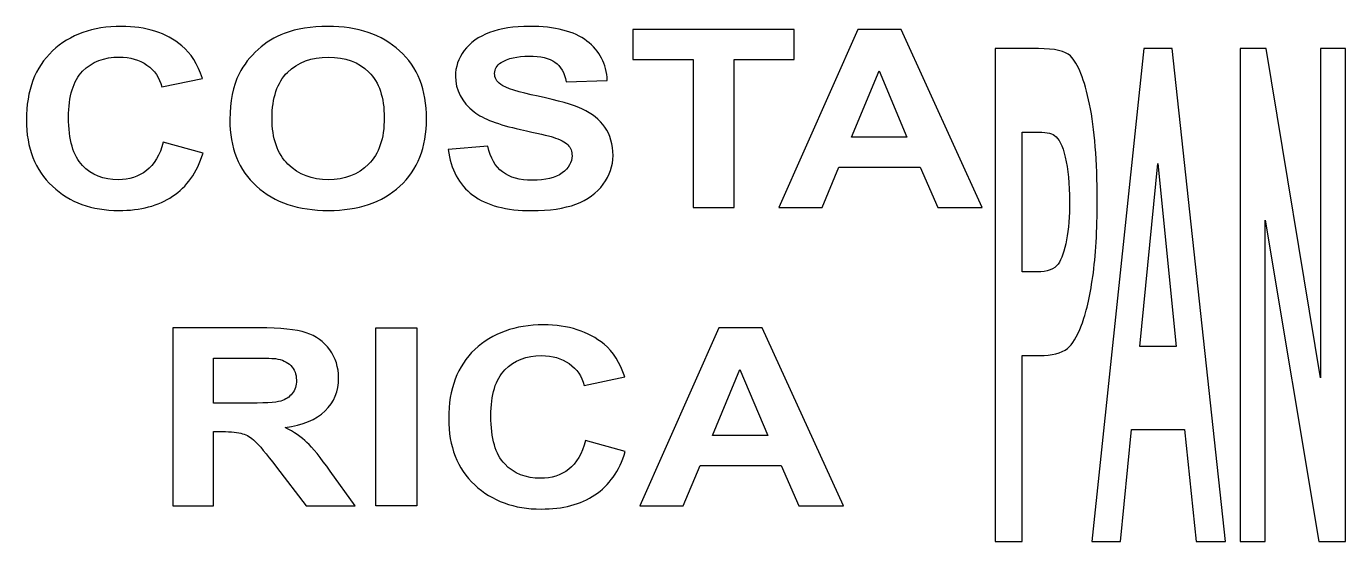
# Model space of a CAD drawing. Header units: centimetres. Extents: x -12.1 to 12.1, y -5 to 6.2.
# Drawn here: x -9.403 to -8.628, y 0.221 to 0.523 of the extents above; entities that cross this region are included whole.
import ezdxf

# ---------------------------------------------------------------- set-up
doc = ezdxf.new("R2010")
doc.units = ezdxf.units.CM
doc.header["$MEASUREMENT"] = 0
doc.layers.add('Layer 1', color=7, linetype='Continuous')

msp = doc.modelspace()

# ---------------------------------------------------------------- linework, layer by layer
at = {"layer": 'Layer 1', "color": 250}
for points, knots in [([(-9.32232, 0.45508), (-9.32232, 0.45508), (-9.29902, 0.44861), (-9.29902, 0.44861), (-9.29902, 0.44861), (-9.30257, 0.4372), (-9.30855, 0.42872), (-9.31684, 0.42322), (-9.31684, 0.42322), (-9.32514, 0.41765), (-9.33569, 0.41489), (-9.34846, 0.41489), (-9.34846, 0.41489), (-9.36428, 0.41489), (-9.37726, 0.41963), (-9.38746, 0.4291), (-9.38746, 0.4291), (-9.39762, 0.43859), (-9.40271, 0.45155), (-9.40271, 0.468), (-9.40271, 0.468), (-9.40271, 0.48539), (-9.39759, 0.49887), (-9.38737, 0.50851), (-9.38737, 0.50851), (-9.37712, 0.51811), (-9.36369, 0.52292), (-9.34701, 0.52292), (-9.34701, 0.52292), (-9.33245, 0.52292), (-9.3206, 0.51916), (-9.31151, 0.51159), (-9.31151, 0.51159), (-9.3061, 0.50714), (-9.30205, 0.50073), (-9.29934, 0.49235), (-9.29934, 0.49235), (-9.29934, 0.49235), (-9.32313, 0.48737), (-9.32313, 0.48737), (-9.32313, 0.48737), (-9.32453, 0.49278), (-9.32747, 0.49707), (-9.33192, 0.50021), (-9.33192, 0.50021), (-9.33644, 0.50336), (-9.34185, 0.5049), (-9.34823, 0.5049), (-9.34823, 0.5049), (-9.35706, 0.5049), (-9.36422, 0.50213), (-9.36969, 0.49657), (-9.36969, 0.49657), (-9.3752, 0.49101), (-9.37793, 0.48201), (-9.37793, 0.46955), (-9.37793, 0.46955), (-9.37793, 0.45636), (-9.37522, 0.44695), (-9.36984, 0.44133), (-9.36984, 0.44133), (-9.36442, 0.43571), (-9.35738, 0.43291), (-9.34873, 0.43291), (-9.34873, 0.43291), (-9.34232, 0.43291), (-9.33685, 0.43472), (-9.33222, 0.43827), (-9.33222, 0.43827), (-9.32765, 0.44183), (-9.32433, 0.44744), (-9.32232, 0.45508)], [0, 0, 0, 0, 0.052632, 0.052632, 0.052632, 0.052632, 0.105263, 0.105263, 0.105263, 0.105263, 0.157895, 0.157895, 0.157895, 0.157895, 0.210526, 0.210526, 0.210526, 0.210526, 0.263158, 0.263158, 0.263158, 0.263158, 0.315789, 0.315789, 0.315789, 0.315789, 0.368421, 0.368421, 0.368421, 0.368421, 0.421053, 0.421053, 0.421053, 0.421053, 0.473684, 0.473684, 0.473684, 0.473684, 0.526316, 0.526316, 0.526316, 0.526316, 0.578947, 0.578947, 0.578947, 0.578947, 0.631579, 0.631579, 0.631579, 0.631579, 0.684211, 0.684211, 0.684211, 0.684211, 0.736842, 0.736842, 0.736842, 0.736842, 0.789474, 0.789474, 0.789474, 0.789474, 0.842105, 0.842105, 0.842105, 0.842105, 0.894737, 0.894737, 0.894737, 0.894737, 1, 1, 1, 1]), ([(-9.28324, 0.46827), (-9.28324, 0.47892), (-9.28143, 0.48786), (-9.27783, 0.49509), (-9.27783, 0.49509), (-9.27512, 0.50038), (-9.27142, 0.50516), (-9.26673, 0.50938), (-9.26673, 0.50938), (-9.26207, 0.51363), (-9.25692, 0.51675), (-9.25135, 0.51882), (-9.25135, 0.51882), (-9.24393, 0.52156), (-9.23537, 0.52292), (-9.22568, 0.52292), (-9.22568, 0.52292), (-9.20814, 0.52292), (-9.1941, 0.51817), (-9.1836, 0.50862), (-9.1836, 0.50862), (-9.17306, 0.49907), (-9.16781, 0.48577), (-9.16781, 0.46876), (-9.16781, 0.46876), (-9.16781, 0.4519), (-9.17302, 0.43871), (-9.18345, 0.42918), (-9.18345, 0.42918), (-9.19393, 0.41963), (-9.20788, 0.41489), (-9.22535, 0.41489), (-9.22535, 0.41489), (-9.24306, 0.41489), (-9.25715, 0.41963), (-9.26757, 0.4291), (-9.26757, 0.4291), (-9.27803, 0.43859), (-9.28324, 0.45167), (-9.28324, 0.46827)], [0, 0, 0, 0, 0.090909, 0.090909, 0.090909, 0.090909, 0.181818, 0.181818, 0.181818, 0.181818, 0.272727, 0.272727, 0.272727, 0.272727, 0.363636, 0.363636, 0.363636, 0.363636, 0.454545, 0.454545, 0.454545, 0.454545, 0.545455, 0.545455, 0.545455, 0.545455, 0.636364, 0.636364, 0.636364, 0.636364, 0.727273, 0.727273, 0.727273, 0.727273, 0.818182, 0.818182, 0.818182, 0.818182, 1, 1, 1, 1]), ([(-9.15512, 0.45068), (-9.15512, 0.45068), (-9.13173, 0.45266), (-9.13173, 0.45266), (-9.13173, 0.45266), (-9.13034, 0.44576), (-9.12748, 0.44072), (-9.12318, 0.43749), (-9.12318, 0.43749), (-9.11887, 0.43425), (-9.11307, 0.43263), (-9.10576, 0.43263), (-9.10576, 0.43263), (-9.09802, 0.43263), (-9.09216, 0.43405), (-9.08826, 0.43693), (-9.08826, 0.43693), (-9.08433, 0.43982), (-9.08237, 0.44317), (-9.08237, 0.44704), (-9.08237, 0.44704), (-9.08237, 0.44951), (-9.08319, 0.45161), (-9.08483, 0.45333), (-9.08483, 0.45333), (-9.08649, 0.45508), (-9.08937, 0.45659), (-9.09347, 0.45787), (-9.09347, 0.45787), (-9.09627, 0.45872), (-9.10273, 0.46026), (-9.11272, 0.46244), (-9.11272, 0.46244), (-9.12559, 0.46524), (-9.13465, 0.46867), (-9.13986, 0.47275), (-9.13986, 0.47275), (-9.14717, 0.47852), (-9.15084, 0.48554), (-9.15084, 0.49377), (-9.15084, 0.49377), (-9.15084, 0.49911), (-9.14909, 0.50408), (-9.14565, 0.50871), (-9.14565, 0.50871), (-9.14222, 0.51334), (-9.13727, 0.51689), (-9.1308, 0.51931), (-9.1308, 0.51931), (-9.12431, 0.52173), (-9.11653, 0.52292), (-9.10736, 0.52292), (-9.10736, 0.52292), (-9.09242, 0.52292), (-9.08119, 0.52007), (-9.07364, 0.5143), (-9.07364, 0.5143), (-9.0661, 0.50856), (-9.06211, 0.5009), (-9.06173, 0.49127), (-9.06173, 0.49127), (-9.06173, 0.49127), (-9.08576, 0.49036), (-9.08576, 0.49036), (-9.08576, 0.49036), (-9.08681, 0.49575), (-9.08902, 0.4996), (-9.0924, 0.50195), (-9.0924, 0.50195), (-9.09575, 0.50431), (-9.10084, 0.50548), (-9.10762, 0.50548), (-9.10762, 0.50548), (-9.11458, 0.50548), (-9.12006, 0.50423), (-9.12402, 0.5017), (-9.12402, 0.5017), (-9.12658, 0.5001), (-9.12783, 0.49791), (-9.12783, 0.49523), (-9.12783, 0.49523), (-9.12783, 0.49272), (-9.12664, 0.49063), (-9.12425, 0.48888), (-9.12425, 0.48888), (-9.12122, 0.48664), (-9.11388, 0.48431), (-9.10218, 0.4819), (-9.10218, 0.4819), (-9.09047, 0.47948), (-9.08185, 0.47694), (-9.07623, 0.47435), (-9.07623, 0.47435), (-9.07065, 0.47176), (-9.06625, 0.46823), (-9.06307, 0.46375), (-9.06307, 0.46375), (-9.0599, 0.45927), (-9.05832, 0.45371), (-9.05832, 0.4471), (-9.05832, 0.4471), (-9.05832, 0.44113), (-9.06022, 0.43551), (-9.06403, 0.4303), (-9.06403, 0.4303), (-9.06779, 0.42506), (-9.07318, 0.42118), (-9.08008, 0.41862), (-9.08008, 0.41862), (-9.08701, 0.41608), (-9.09566, 0.41481), (-9.10599, 0.41481), (-9.10599, 0.41481), (-9.12105, 0.41481), (-9.13261, 0.41786), (-9.14067, 0.42394), (-9.14067, 0.42394), (-9.14874, 0.43009), (-9.15354, 0.439), (-9.15512, 0.45068)], [0, 0, 0, 0, 0.032258, 0.032258, 0.032258, 0.032258, 0.064516, 0.064516, 0.064516, 0.064516, 0.096774, 0.096774, 0.096774, 0.096774, 0.129032, 0.129032, 0.129032, 0.129032, 0.16129, 0.16129, 0.16129, 0.16129, 0.193548, 0.193548, 0.193548, 0.193548, 0.225806, 0.225806, 0.225806, 0.225806, 0.258065, 0.258065, 0.258065, 0.258065, 0.290323, 0.290323, 0.290323, 0.290323, 0.322581, 0.322581, 0.322581, 0.322581, 0.354839, 0.354839, 0.354839, 0.354839, 0.387097, 0.387097, 0.387097, 0.387097, 0.419355, 0.419355, 0.419355, 0.419355, 0.451613, 0.451613, 0.451613, 0.451613, 0.483871, 0.483871, 0.483871, 0.483871, 0.516129, 0.516129, 0.516129, 0.516129, 0.548387, 0.548387, 0.548387, 0.548387, 0.580645, 0.580645, 0.580645, 0.580645, 0.612903, 0.612903, 0.612903, 0.612903, 0.645161, 0.645161, 0.645161, 0.645161, 0.677419, 0.677419, 0.677419, 0.677419, 0.709677, 0.709677, 0.709677, 0.709677, 0.741935, 0.741935, 0.741935, 0.741935, 0.774194, 0.774194, 0.774194, 0.774194, 0.806452, 0.806452, 0.806452, 0.806452, 0.83871, 0.83871, 0.83871, 0.83871, 0.870968, 0.870968, 0.870968, 0.870968, 0.903226, 0.903226, 0.903226, 0.903226, 0.935484, 0.935484, 0.935484, 0.935484, 1, 1, 1, 1]), ([(-9.0113, 0.41667), (-9.0113, 0.41667), (-9.0113, 0.5035), (-9.0113, 0.5035), (-9.0113, 0.5035), (-9.0113, 0.5035), (-9.04662, 0.5035), (-9.04662, 0.5035), (-9.04662, 0.5035), (-9.04662, 0.5035), (-9.04662, 0.52118), (-9.04662, 0.52118), (-9.04662, 0.52118), (-9.04662, 0.52118), (-8.95202, 0.52118), (-8.95202, 0.52118), (-8.95202, 0.52118), (-8.95202, 0.52118), (-8.95202, 0.5035), (-8.95202, 0.5035), (-8.95202, 0.5035), (-8.95202, 0.5035), (-8.98728, 0.5035), (-8.98728, 0.5035), (-8.98728, 0.5035), (-8.98728, 0.5035), (-8.98728, 0.41667), (-8.98728, 0.41667), (-8.98728, 0.41667), (-8.98728, 0.41667), (-9.0113, 0.41667), (-9.0113, 0.41667)], [0, 0, 0, 0, 0.111111, 0.111111, 0.111111, 0.111111, 0.222222, 0.222222, 0.222222, 0.222222, 0.333333, 0.333333, 0.333333, 0.333333, 0.444444, 0.444444, 0.444444, 0.444444, 0.555556, 0.555556, 0.555556, 0.555556, 0.666667, 0.666667, 0.666667, 0.666667, 0.777778, 0.777778, 0.777778, 0.777778, 1, 1, 1, 1]), ([(-8.84151, 0.41667), (-8.84151, 0.41667), (-8.86766, 0.41667), (-8.86766, 0.41667), (-8.86766, 0.41667), (-8.86766, 0.41667), (-8.87805, 0.4404), (-8.87805, 0.4404), (-8.87805, 0.4404), (-8.87805, 0.4404), (-8.92566, 0.4404), (-8.92566, 0.4404), (-8.92566, 0.4404), (-8.92566, 0.4404), (-8.93548, 0.41667), (-8.93548, 0.41667), (-8.93548, 0.41667), (-8.93548, 0.41667), (-8.96098, 0.41667), (-8.96098, 0.41667), (-8.96098, 0.41667), (-8.96098, 0.41667), (-8.91459, 0.52118), (-8.91459, 0.52118), (-8.91459, 0.52118), (-8.91459, 0.52118), (-8.88918, 0.52118), (-8.88918, 0.52118), (-8.88918, 0.52118), (-8.88918, 0.52118), (-8.84151, 0.41667), (-8.84151, 0.41667)], [0, 0, 0, 0, 0.111111, 0.111111, 0.111111, 0.111111, 0.222222, 0.222222, 0.222222, 0.222222, 0.333333, 0.333333, 0.333333, 0.333333, 0.444444, 0.444444, 0.444444, 0.444444, 0.555556, 0.555556, 0.555556, 0.555556, 0.666667, 0.666667, 0.666667, 0.666667, 0.777778, 0.777778, 0.777778, 0.777778, 1, 1, 1, 1]), ([(-9.25849, 0.46899), (-9.25849, 0.45714), (-9.25537, 0.4482), (-9.24914, 0.44206), (-9.24914, 0.44206), (-9.24294, 0.43597), (-9.23502, 0.43291), (-9.22544, 0.43291), (-9.22544, 0.43291), (-9.21586, 0.43291), (-9.20797, 0.43597), (-9.20185, 0.44203), (-9.20185, 0.44203), (-9.19571, 0.44805), (-9.19263, 0.45714), (-9.19263, 0.46928), (-9.19263, 0.46928), (-9.19263, 0.48125), (-9.19562, 0.49017), (-9.20162, 0.49608), (-9.20162, 0.49608), (-9.20762, 0.50195), (-9.21554, 0.5049), (-9.22544, 0.5049), (-9.22544, 0.5049), (-9.23534, 0.5049), (-9.24331, 0.50193), (-9.24941, 0.49596), (-9.24941, 0.49596), (-9.25546, 0.48998), (-9.25849, 0.48102), (-9.25849, 0.46899)], [0, 0, 0, 0, 0.111111, 0.111111, 0.111111, 0.111111, 0.222222, 0.222222, 0.222222, 0.222222, 0.333333, 0.333333, 0.333333, 0.333333, 0.444444, 0.444444, 0.444444, 0.444444, 0.555556, 0.555556, 0.555556, 0.555556, 0.666667, 0.666667, 0.666667, 0.666667, 0.777778, 0.777778, 0.777778, 0.777778, 1, 1, 1, 1]), ([(-8.83391, 0.22061), (-8.83391, 0.22061), (-8.83391, 0.5099), (-8.83391, 0.5099), (-8.83391, 0.5099), (-8.83391, 0.5099), (-8.80858, 0.5099), (-8.80858, 0.5099), (-8.80858, 0.5099), (-8.79899, 0.5099), (-8.79274, 0.50845), (-8.78982, 0.50557), (-8.78982, 0.50557), (-8.78534, 0.5012), (-8.78158, 0.49177), (-8.77858, 0.47723), (-8.77858, 0.47723), (-8.77555, 0.46267), (-8.77404, 0.44393), (-8.77404, 0.42089), (-8.77404, 0.42089), (-8.77404, 0.40316), (-8.77492, 0.38822), (-8.77666, 0.3761), (-8.77666, 0.3761), (-8.77841, 0.36399), (-8.78059, 0.3545), (-8.7833, 0.3476), (-8.7833, 0.3476), (-8.78598, 0.3407), (-8.78872, 0.33613), (-8.79148, 0.33388), (-8.79148, 0.33388), (-8.79524, 0.33112), (-8.80071, 0.32975), (-8.80782, 0.32975), (-8.80782, 0.32975), (-8.80782, 0.32975), (-8.81813, 0.32975), (-8.81813, 0.32975), (-8.81813, 0.32975), (-8.81813, 0.32975), (-8.81813, 0.22061), (-8.81813, 0.22061), (-8.81813, 0.22061), (-8.81813, 0.22061), (-8.83391, 0.22061), (-8.83391, 0.22061)], [0, 0, 0, 0, 0.076923, 0.076923, 0.076923, 0.076923, 0.153846, 0.153846, 0.153846, 0.153846, 0.230769, 0.230769, 0.230769, 0.230769, 0.307692, 0.307692, 0.307692, 0.307692, 0.384615, 0.384615, 0.384615, 0.384615, 0.461538, 0.461538, 0.461538, 0.461538, 0.538462, 0.538462, 0.538462, 0.538462, 0.615385, 0.615385, 0.615385, 0.615385, 0.692308, 0.692308, 0.692308, 0.692308, 0.769231, 0.769231, 0.769231, 0.769231, 0.846154, 0.846154, 0.846154, 0.846154, 1, 1, 1, 1]), ([(-8.69874, 0.22061), (-8.69874, 0.22061), (-8.71591, 0.22061), (-8.71591, 0.22061), (-8.71591, 0.22061), (-8.71591, 0.22061), (-8.72273, 0.2863), (-8.72273, 0.2863), (-8.72273, 0.2863), (-8.72273, 0.2863), (-8.75397, 0.2863), (-8.75397, 0.2863), (-8.75397, 0.2863), (-8.75397, 0.2863), (-8.76041, 0.22061), (-8.76041, 0.22061), (-8.76041, 0.22061), (-8.76041, 0.22061), (-8.77715, 0.22061), (-8.77715, 0.22061), (-8.77715, 0.22061), (-8.77715, 0.22061), (-8.74673, 0.5099), (-8.74673, 0.5099), (-8.74673, 0.5099), (-8.74673, 0.5099), (-8.73004, 0.5099), (-8.73004, 0.5099), (-8.73004, 0.5099), (-8.73004, 0.5099), (-8.69874, 0.22061), (-8.69874, 0.22061)], [0, 0, 0, 0, 0.111111, 0.111111, 0.111111, 0.111111, 0.222222, 0.222222, 0.222222, 0.222222, 0.333333, 0.333333, 0.333333, 0.333333, 0.444444, 0.444444, 0.444444, 0.444444, 0.555556, 0.555556, 0.555556, 0.555556, 0.666667, 0.666667, 0.666667, 0.666667, 0.777778, 0.777778, 0.777778, 0.777778, 1, 1, 1, 1]), ([(-8.6902, 0.22061), (-8.6902, 0.22061), (-8.6902, 0.5099), (-8.6902, 0.5099), (-8.6902, 0.5099), (-8.6902, 0.5099), (-8.67486, 0.5099), (-8.67486, 0.5099), (-8.67486, 0.5099), (-8.67486, 0.5099), (-8.64289, 0.3167), (-8.64289, 0.3167), (-8.64289, 0.3167), (-8.64289, 0.3167), (-8.64289, 0.5099), (-8.64289, 0.5099), (-8.64289, 0.5099), (-8.64289, 0.5099), (-8.62824, 0.5099), (-8.62824, 0.5099), (-8.62824, 0.5099), (-8.62824, 0.5099), (-8.62824, 0.22061), (-8.62824, 0.22061), (-8.62824, 0.22061), (-8.62824, 0.22061), (-8.64405, 0.22061), (-8.64405, 0.22061), (-8.64405, 0.22061), (-8.64405, 0.22061), (-8.67556, 0.40927), (-8.67556, 0.40927), (-8.67556, 0.40927), (-8.67556, 0.40927), (-8.67556, 0.22061), (-8.67556, 0.22061), (-8.67556, 0.22061), (-8.67556, 0.22061), (-8.6902, 0.22061), (-8.6902, 0.22061)], [0, 0, 0, 0, 0.090909, 0.090909, 0.090909, 0.090909, 0.181818, 0.181818, 0.181818, 0.181818, 0.272727, 0.272727, 0.272727, 0.272727, 0.363636, 0.363636, 0.363636, 0.363636, 0.454545, 0.454545, 0.454545, 0.454545, 0.545455, 0.545455, 0.545455, 0.545455, 0.636364, 0.636364, 0.636364, 0.636364, 0.727273, 0.727273, 0.727273, 0.727273, 0.818182, 0.818182, 0.818182, 0.818182, 1, 1, 1, 1]), ([(-8.88577, 0.45802), (-8.88577, 0.45802), (-8.90216, 0.49677), (-8.90216, 0.49677), (-8.90216, 0.49677), (-8.90216, 0.49677), (-8.91823, 0.45802), (-8.91823, 0.45802), (-8.91823, 0.45802), (-8.91823, 0.45802), (-8.88577, 0.45802), (-8.88577, 0.45802)], [0, 0, 0, 0, 0.25, 0.25, 0.25, 0.25, 0.5, 0.5, 0.5, 0.5, 1, 1, 1, 1]), ([(-8.81813, 0.46095), (-8.81813, 0.46095), (-8.81813, 0.37887), (-8.81813, 0.37887), (-8.81813, 0.37887), (-8.81813, 0.37887), (-8.80948, 0.37887), (-8.80948, 0.37887), (-8.80948, 0.37887), (-8.80328, 0.37887), (-8.79911, 0.38039), (-8.79701, 0.38341), (-8.79701, 0.38341), (-8.79492, 0.38644), (-8.79329, 0.39116), (-8.79206, 0.39762), (-8.79206, 0.39762), (-8.7909, 0.40406), (-8.79028, 0.41154), (-8.79028, 0.4201), (-8.79028, 0.4201), (-8.79028, 0.43061), (-8.79113, 0.4393), (-8.79282, 0.44616), (-8.79282, 0.44616), (-8.79448, 0.45298), (-8.79657, 0.45726), (-8.79914, 0.45897), (-8.79914, 0.45897), (-8.80103, 0.46029), (-8.80479, 0.46095), (-8.8105, 0.46095), (-8.8105, 0.46095), (-8.8105, 0.46095), (-8.81813, 0.46095), (-8.81813, 0.46095)], [0, 0, 0, 0, 0.1, 0.1, 0.1, 0.1, 0.2, 0.2, 0.2, 0.2, 0.3, 0.3, 0.3, 0.3, 0.4, 0.4, 0.4, 0.4, 0.5, 0.5, 0.5, 0.5, 0.6, 0.6, 0.6, 0.6, 0.7, 0.7, 0.7, 0.7, 0.8, 0.8, 0.8, 0.8, 1, 1, 1, 1]), ([(-8.7278, 0.33508), (-8.7278, 0.33508), (-8.73854, 0.44241), (-8.73854, 0.44241), (-8.73854, 0.44241), (-8.73854, 0.44241), (-8.74911, 0.33508), (-8.74911, 0.33508), (-8.74911, 0.33508), (-8.74911, 0.33508), (-8.7278, 0.33508), (-8.7278, 0.33508)], [0, 0, 0, 0, 0.25, 0.25, 0.25, 0.25, 0.5, 0.5, 0.5, 0.5, 1, 1, 1, 1]), ([(-9.31682, 0.24152), (-9.31682, 0.24152), (-9.31682, 0.346), (-9.31682, 0.346), (-9.31682, 0.346), (-9.31682, 0.346), (-9.2662, 0.346), (-9.2662, 0.346), (-9.2662, 0.346), (-9.25348, 0.346), (-9.24425, 0.34503), (-9.23849, 0.34317), (-9.23849, 0.34317), (-9.23272, 0.34131), (-9.22809, 0.33796), (-9.22463, 0.33316), (-9.22463, 0.33316), (-9.22119, 0.32835), (-9.21944, 0.32288), (-9.21944, 0.3167), (-9.21944, 0.3167), (-9.21944, 0.30884), (-9.22206, 0.30238), (-9.2273, 0.29728), (-9.2273, 0.29728), (-9.23258, 0.29216), (-9.24041, 0.28895), (-9.25086, 0.28761), (-9.25086, 0.28761), (-9.24565, 0.28496), (-9.24137, 0.28202), (-9.23799, 0.27885), (-9.23799, 0.27885), (-9.23461, 0.27567), (-9.23004, 0.26999), (-9.22431, 0.2619), (-9.22431, 0.2619), (-9.22431, 0.2619), (-9.20975, 0.24152), (-9.20975, 0.24152), (-9.20975, 0.24152), (-9.20975, 0.24152), (-9.23851, 0.24152), (-9.23851, 0.24152), (-9.23851, 0.24152), (-9.23851, 0.24152), (-9.25589, 0.26423), (-9.25589, 0.26423), (-9.25589, 0.26423), (-9.26207, 0.27232), (-9.26626, 0.27745), (-9.26856, 0.2796), (-9.26856, 0.2796), (-9.27083, 0.2817), (-9.27325, 0.28316), (-9.27579, 0.28394), (-9.27579, 0.28394), (-9.27832, 0.28473), (-9.28237, 0.28514), (-9.2879, 0.28514), (-9.2879, 0.28514), (-9.2879, 0.28514), (-9.29277, 0.28514), (-9.29277, 0.28514), (-9.29277, 0.28514), (-9.29277, 0.28514), (-9.29277, 0.24152), (-9.29277, 0.24152), (-9.29277, 0.24152), (-9.29277, 0.24152), (-9.31682, 0.24152), (-9.31682, 0.24152)], [0, 0, 0, 0, 0.052632, 0.052632, 0.052632, 0.052632, 0.105263, 0.105263, 0.105263, 0.105263, 0.157895, 0.157895, 0.157895, 0.157895, 0.210526, 0.210526, 0.210526, 0.210526, 0.263158, 0.263158, 0.263158, 0.263158, 0.315789, 0.315789, 0.315789, 0.315789, 0.368421, 0.368421, 0.368421, 0.368421, 0.421053, 0.421053, 0.421053, 0.421053, 0.473684, 0.473684, 0.473684, 0.473684, 0.526316, 0.526316, 0.526316, 0.526316, 0.578947, 0.578947, 0.578947, 0.578947, 0.631579, 0.631579, 0.631579, 0.631579, 0.684211, 0.684211, 0.684211, 0.684211, 0.736842, 0.736842, 0.736842, 0.736842, 0.789474, 0.789474, 0.789474, 0.789474, 0.842105, 0.842105, 0.842105, 0.842105, 0.894737, 0.894737, 0.894737, 0.894737, 1, 1, 1, 1]), ([(-9.19755, 0.24152), (-9.19755, 0.24152), (-9.1735, 0.24152), (-9.1735, 0.24152), (-9.1735, 0.24152), (-9.1735, 0.24152), (-9.1735, 0.34599), (-9.1735, 0.34599), (-9.1735, 0.34599), (-9.1735, 0.34599), (-9.19755, 0.34599), (-9.19755, 0.34599), (-9.19755, 0.34599), (-9.19755, 0.34599), (-9.19755, 0.24152), (-9.19755, 0.24152)], [0, 0, 0, 0, 0.2, 0.2, 0.2, 0.2, 0.4, 0.4, 0.4, 0.4, 0.6, 0.6, 0.6, 0.6, 1, 1, 1, 1]), ([(-9.07443, 0.27992), (-9.07443, 0.27992), (-9.05111, 0.2734), (-9.05111, 0.2734), (-9.05111, 0.2734), (-9.05466, 0.26202), (-9.0606, 0.25354), (-9.06893, 0.24801), (-9.06893, 0.24801), (-9.07722, 0.24247), (-9.0878, 0.23971), (-9.10055, 0.23971), (-9.10055, 0.23971), (-9.11633, 0.23971), (-9.12937, 0.24446), (-9.13954, 0.25392), (-9.13954, 0.25392), (-9.1497, 0.26344), (-9.1548, 0.27637), (-9.1548, 0.29283), (-9.1548, 0.29283), (-9.1548, 0.31021), (-9.14967, 0.32372), (-9.13945, 0.33336), (-9.13945, 0.33336), (-9.1292, 0.34294), (-9.11575, 0.34777), (-9.09909, 0.34777), (-9.09909, 0.34777), (-9.08453, 0.34777), (-9.07271, 0.34398), (-9.0636, 0.33645), (-9.0636, 0.33645), (-9.05821, 0.33196), (-9.05413, 0.32555), (-9.05142, 0.3172), (-9.05142, 0.3172), (-9.05142, 0.3172), (-9.07522, 0.31221), (-9.07522, 0.31221), (-9.07522, 0.31221), (-9.07664, 0.31764), (-9.07955, 0.32189), (-9.08403, 0.32503), (-9.08403, 0.32503), (-9.08849, 0.32818), (-9.09391, 0.32975), (-9.10032, 0.32975), (-9.10032, 0.32975), (-9.10913, 0.32975), (-9.1163, 0.32695), (-9.12177, 0.32139), (-9.12177, 0.32139), (-9.12728, 0.31585), (-9.13002, 0.30683), (-9.13002, 0.29439), (-9.13002, 0.29439), (-9.13002, 0.28118), (-9.12731, 0.27177), (-9.12192, 0.26615), (-9.12192, 0.26615), (-9.11651, 0.26056), (-9.10949, 0.25774), (-9.10081, 0.25774), (-9.10081, 0.25774), (-9.0944, 0.25774), (-9.08893, 0.25954), (-9.0843, 0.26309), (-9.0843, 0.26309), (-9.07973, 0.26664), (-9.07641, 0.27224), (-9.07443, 0.27992)], [0, 0, 0, 0, 0.052632, 0.052632, 0.052632, 0.052632, 0.105263, 0.105263, 0.105263, 0.105263, 0.157895, 0.157895, 0.157895, 0.157895, 0.210526, 0.210526, 0.210526, 0.210526, 0.263158, 0.263158, 0.263158, 0.263158, 0.315789, 0.315789, 0.315789, 0.315789, 0.368421, 0.368421, 0.368421, 0.368421, 0.421053, 0.421053, 0.421053, 0.421053, 0.473684, 0.473684, 0.473684, 0.473684, 0.526316, 0.526316, 0.526316, 0.526316, 0.578947, 0.578947, 0.578947, 0.578947, 0.631579, 0.631579, 0.631579, 0.631579, 0.684211, 0.684211, 0.684211, 0.684211, 0.736842, 0.736842, 0.736842, 0.736842, 0.789474, 0.789474, 0.789474, 0.789474, 0.842105, 0.842105, 0.842105, 0.842105, 0.894737, 0.894737, 0.894737, 0.894737, 1, 1, 1, 1]), ([(-8.92309, 0.24152), (-8.92309, 0.24152), (-8.94928, 0.24152), (-8.94928, 0.24152), (-8.94928, 0.24152), (-8.94928, 0.24152), (-8.95967, 0.26522), (-8.95967, 0.26522), (-8.95967, 0.26522), (-8.95967, 0.26522), (-9.00725, 0.26522), (-9.00725, 0.26522), (-9.00725, 0.26522), (-9.00725, 0.26522), (-9.01707, 0.24152), (-9.01707, 0.24152), (-9.01707, 0.24152), (-9.01707, 0.24152), (-9.04257, 0.24152), (-9.04257, 0.24152), (-9.04257, 0.24152), (-9.04257, 0.24152), (-8.99618, 0.346), (-8.99618, 0.346), (-8.99618, 0.346), (-8.99618, 0.346), (-8.97076, 0.346), (-8.97076, 0.346), (-8.97076, 0.346), (-8.97076, 0.346), (-8.92309, 0.24152), (-8.92309, 0.24152)], [0, 0, 0, 0, 0.111111, 0.111111, 0.111111, 0.111111, 0.222222, 0.222222, 0.222222, 0.222222, 0.333333, 0.333333, 0.333333, 0.333333, 0.444444, 0.444444, 0.444444, 0.444444, 0.555556, 0.555556, 0.555556, 0.555556, 0.666667, 0.666667, 0.666667, 0.666667, 0.777778, 0.777778, 0.777778, 0.777778, 1, 1, 1, 1]), ([(-9.29277, 0.30179), (-9.29277, 0.30179), (-9.27497, 0.30179), (-9.27497, 0.30179), (-9.27497, 0.30179), (-9.26347, 0.30179), (-9.25627, 0.30223), (-9.25339, 0.30308), (-9.25339, 0.30308), (-9.25051, 0.30392), (-9.24827, 0.30543), (-9.24664, 0.3075), (-9.24664, 0.3075), (-9.24501, 0.3096), (-9.24419, 0.31221), (-9.24419, 0.31533), (-9.24419, 0.31533), (-9.24419, 0.31886), (-9.24527, 0.32168), (-9.24739, 0.32387), (-9.24739, 0.32387), (-9.24955, 0.32602), (-9.25258, 0.32739), (-9.25645, 0.32797), (-9.25645, 0.32797), (-9.2584, 0.32818), (-9.26428, 0.32832), (-9.27401, 0.32832), (-9.27401, 0.32832), (-9.27401, 0.32832), (-9.29277, 0.32832), (-9.29277, 0.32832), (-9.29277, 0.32832), (-9.29277, 0.32832), (-9.29277, 0.30179), (-9.29277, 0.30179)], [0, 0, 0, 0, 0.1, 0.1, 0.1, 0.1, 0.2, 0.2, 0.2, 0.2, 0.3, 0.3, 0.3, 0.3, 0.4, 0.4, 0.4, 0.4, 0.5, 0.5, 0.5, 0.5, 0.6, 0.6, 0.6, 0.6, 0.7, 0.7, 0.7, 0.7, 0.8, 0.8, 0.8, 0.8, 1, 1, 1, 1]), ([(-8.96739, 0.28284), (-8.96739, 0.28284), (-8.98378, 0.32162), (-8.98378, 0.32162), (-8.98378, 0.32162), (-8.98378, 0.32162), (-8.99986, 0.28284), (-8.99986, 0.28284), (-8.99986, 0.28284), (-8.99986, 0.28284), (-8.96739, 0.28284), (-8.96739, 0.28284)], [0, 0, 0, 0, 0.25, 0.25, 0.25, 0.25, 0.5, 0.5, 0.5, 0.5, 1, 1, 1, 1])]:
    msp.add_open_spline(points, degree=3, knots=knots, dxfattribs=at)

doc.saveas('drawing.dxf')
